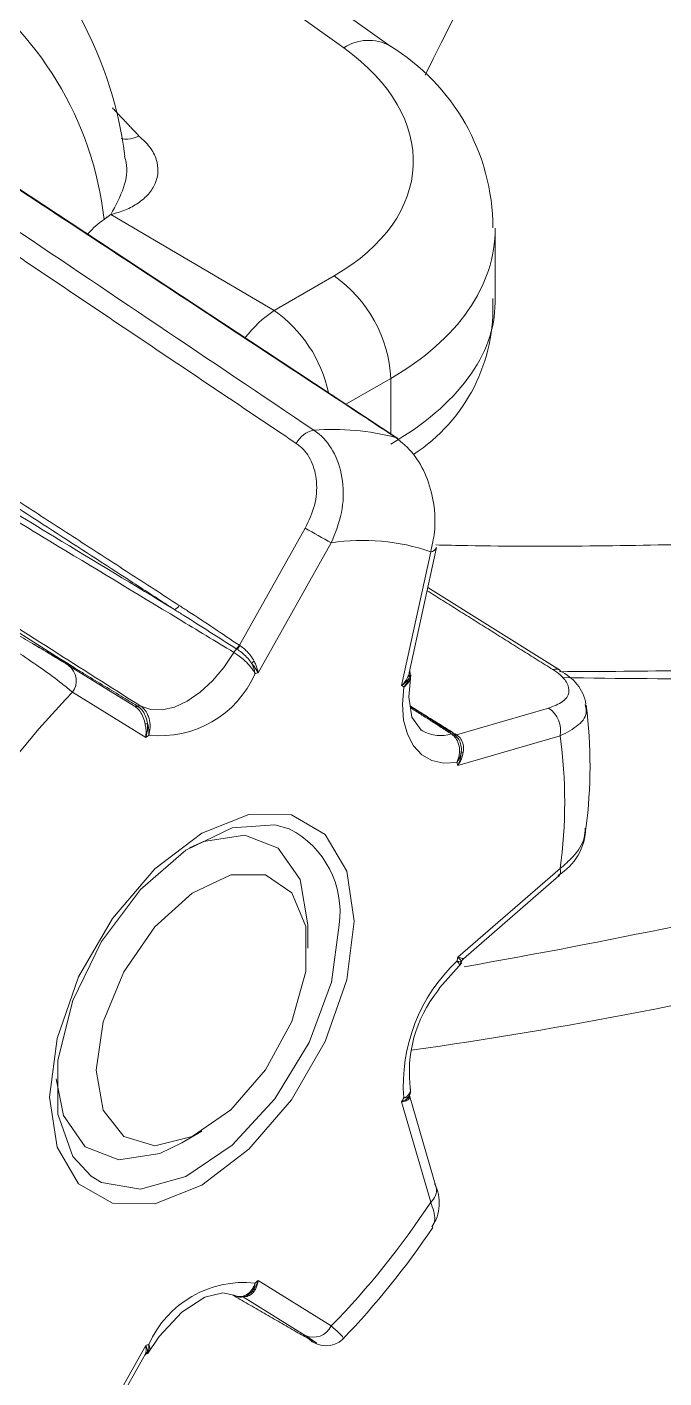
# Model space of a CAD drawing. Extents: x 11 to 120, y 2 to 94.
# Drawn here: x 95.009 to 95.456, y 10.875 to 11.823 of the extents above; entities that cross this region are included whole.
import ezdxf

# ---------------------------------------------------------------- set-up
doc = ezdxf.new("R2010")
doc.units = 0
doc.header["$MEASUREMENT"] = 0
doc.linetypes.add('SLD-Solid', pattern=[0])
doc.layers.add('OBJECT', color=7, linetype='CONTINUOUS')

msp = doc.modelspace()

# ---------------------------------------------------------------- linework, layer by layer
at = {"layer": 'OBJECT', "color": 7, "linetype": 'SLD-Solid', "lineweight": 15}
for p, q in [((95.23116, 11.80809), (94.99, 11.98068)), ((95.26349, 11.80947), (95.03149, 11.97551)), ((95.06758, 11.69113), (95.18223, 11.62385)), ((95.33737, 11.62948), (95.33737, 11.68107)), ((95.18223, 11.62385), (95.22431, 11.64814)), ((95.26415, 11.57624), (95.23268, 11.55808)), ((95.26415, 11.57624), (95.26415, 11.53736)), ((95.15787, 11.38903), (95.20416, 11.47111)), ((95.2224, 11.46089), (95.17102, 11.36979)), ((95.27178, 11.36078), (95.29217, 11.45465)), ((95.27715, 11.36979), (95.29622, 11.45759)), ((95.38327, 11.37127), (95.29015, 11.42964)), ((95.03807, 11.37492), (95.03781, 11.37508)), ((95.08437, 11.34629), (95.03807, 11.37492)), ((95.38331, 11.37133), (95.3831, 11.37145)), ((95.09217, 11.32426), (95.04079, 11.35604)), ((95.28953, 11.33882), (95.27776, 11.34639)), ((95.31028, 11.32622), (95.37494, 11.34494)), ((95.29486, 11.33539), (95.28953, 11.33882)), ((95.3066, 11.32783), (95.29486, 11.33539)), ((95.28565, 11.32937), (95.2864, 11.32891)), ((95.38298, 11.32545), (95.31121, 11.30468)), ((95.31121, 11.17032), (95.38298, 11.23241)), ((95.31508, 11.16913), (95.38219, 11.22719)), ((95.20584, 11.17667), (95.20584, 11.193)), ((95.29597, 11.00867), (95.27727, 11.07318)), ((95.29217, 10.99837), (95.27178, 11.0687)), ((95.11747, 11.03991), (95.13161, 11.04808)), ((95.17102, 10.94336), (95.2224, 10.91158)), ((95.20416, 10.90479), (95.16, 10.9321)), ((95.09352, 10.89196), (95.10121, 10.90354)), ((95.04079, 10.80673), (95.09217, 10.89783)), ((95.04325, 10.80549), (95.09178, 10.89154))]:
    msp.add_line(p, q, dxfattribs=at)
at = {"layer": 'OBJECT', "color": 7, "linetype": 'SLD-Solid', "lineweight": 15, "flags": 128}
for points in [[(95.26909, 11.53411), (95.17545, 11.59576), (94.94303, 11.74865)], [(95.26768, 11.53474), (95.26886, 11.53426), (95.26909, 11.53412)], [(95.08868, 11.3463), (95.09573, 11.34388), (95.10373, 11.34369), (95.11238, 11.34572), (95.12136, 11.34991), (95.13034, 11.35609), (95.13898, 11.36404), (95.14698, 11.37347), (95.15404, 11.38403)], [(95.04191, 11.37334), (95.0415, 11.37302), (95.04132, 11.37291)], [(95.28624, 11.32931), (95.28536, 11.32956), (95.27903, 11.33849), (95.27672, 11.35286), (95.27828, 11.36828)], [(95.27773, 11.36611), (95.278, 11.36697), (95.27761, 11.37089)], [(95.31052, 11.3067), (95.30133, 11.30629), (95.29302, 11.30816), (95.28585, 11.31227), (95.28004, 11.31848), (95.27577, 11.32661), (95.27318, 11.3364), (95.27233, 11.34755), (95.27325, 11.35972)], [(95.23852, 11.19554), (95.23328, 11.15436), (95.2181, 11.11117), (95.19444, 11.0702), (95.16463, 11.03546), (95.13159, 11.01034), (95.09855, 10.99731), (95.06875, 10.99764), (95.04509, 11.0113), (95.0299, 11.03695), (95.02467, 11.07208), (95.0299, 11.11326), (95.04509, 11.15645), (95.06875, 11.19742), (95.09855, 11.23216), (95.13159, 11.25728), (95.16463, 11.27031), (95.19444, 11.26998), (95.2181, 11.25632), (95.23328, 11.23067), (95.23852, 11.19554)], [(95.19293, 11.26023), (95.18287, 11.26311), (95.15289, 11.26099), (95.12028, 11.24528), (95.08855, 11.21769), (95.06115, 11.1812), (95.04105, 11.13977), (95.03042, 11.09789), (95.03042, 11.06009), (95.04105, 11.03048), (95.05396, 11.01659)], [(95.12279, 11.24694), (95.1328, 11.25135), (95.16165, 11.25588), (95.18516, 11.24667), (95.20051, 11.22483), (95.20584, 11.193)], [(95.05735, 11.09095), (95.06236, 11.12481), (95.07673, 11.1599), (95.0985, 11.19145), (95.12474, 11.21523), (95.15191, 11.228), (95.17634, 11.22806), (95.19472, 11.21539), (95.20458, 11.1917), (95.20458, 11.16019), (95.19472, 11.12512), (95.17634, 11.09122), (95.15191, 11.06308), (95.12474, 11.04448), (95.0985, 11.03796), (95.07673, 11.04437), (95.06236, 11.06287), (95.05735, 11.09095)], [(95.05396, 11.01659), (95.06115, 11.01226), (95.08855, 11.00741), (95.12028, 11.01644), (95.15289, 11.0384), (95.18287, 11.07088), (95.20695, 11.11038), (95.22252, 11.15261), (95.22791, 11.193)], [(95.29715, 11.14656), (95.29856, 11.14899), (95.31401, 11.16631)], [(95.31231, 11.16475), (95.31337, 11.16617), (95.31363, 11.16704)], [(95.31371, 11.16692), (95.31441, 11.16839), (95.31513, 11.1691)], [(95.11747, 11.03991), (95.1021, 11.0326), (95.07326, 11.02807), (95.04974, 11.03728), (95.03439, 11.05912), (95.02923, 11.08486)], [(95.27727, 11.07321), (95.2773, 11.07318), (95.27731, 11.07325)], [(95.10121, 10.90354), (95.10156, 10.90408), (95.11746, 10.92113), (95.13364, 10.93164), (95.14639, 10.93484), (95.15409, 10.93311)], [(95.09158, 10.89115), (95.09173, 10.89138), (95.09244, 10.89184)], [(95.09233, 10.89203), (95.09405, 10.8932), (95.09487, 10.89448)]]:
    msp.add_lwpolyline(points, dxfattribs=at)
at = {"layer": 'OBJECT', "color": 7, "linetype": 'SLD-Solid', "lineweight": 15}
for centre, radius, start, end in [((92.84364, 13.03699), 2.74469, 332.95575, 341.41178), ((94.80212, 11.69743), 0.27753, 7.20353, 53.33446), ((94.82652, 11.66127), 0.23789, 6.39419, 56.18089), ((95.24845, 11.7825), 0.03088, 60.8836, 124.05709), ((95.18605, 11.68124), 0.1498, 0.28022, 58.87325), ((95.17129, 11.57178), 0.09296, 2.75234, 55.22641), ((95.21351, 11.62563), 0.12235, 302.95881, 3.14414), ((95.23081, 11.55199), 0.08674, 124.06162, 142.44766), ((95.12799, 11.54636), 0.09458, 12.22739, 55.00645), ((95.21372, 11.52216), 0.01807, 101.25607, 151.98107), ((95.22404, 11.37067), 0.16977, 75.10368, 94.67729), ((95.62171, 12.1943), 0.83507, 239.99946, 241.43405), ((95.24464, 11.3164), 0.14619, 71.02876, 98.7522), ((95.29188, 11.45931), 0.00467, 273.58786, 338.33478), ((95.10974, 11.42031), 0.00683, 292.94164, 330.60501), ((95.16087, 11.37997), 0.00794, 126.80332, 149.2449), ((95.15121, 11.39314), 0.00782, 303.99093, 328.33423), ((95.15126, 11.39274), 0.00803, 307.08335, 330.48275), ((95.02965, 11.36408), 0.01373, 324.19867, 52.17531), ((95.17485, 11.36922), 0.01098, 127.20761, 139.44898), ((95.1023, 11.39828), 0.07269, 263.70208, 336.29254), ((95.22769, 11.19843), 0.18049, 108.30072, 109.02552), ((95.2796, 11.36795), 0.00291, 173.68551, 210.49388), ((95.37991, 11.36525), 0.00697, 62.78716, 106.16903), ((95.3701, 11.34208), 0.03156, 10.22813, 66.29671), ((95.45543, 10.95128), 0.57945, 135.69133, 146.71953), ((95.22009, 11.28723), 0.08989, 53.74643, 54.89998), ((95.085, 11.34834), 0.0021, 247.66411, 301.83573), ((95.08555, 11.34825), 0.0023, 242.89923, 298.19096), ((95.08773, 11.34416), 0.00234, 66.16053, 117.98488), ((95.36405, 11.32904), 0.01927, 349.25143, 55.58872), ((95.06465, 11.30488), 0.33934, 352.5054, 7.12324), ((95.09909, 11.30327), 0.03143, 100.3427, 103.51842), ((95.30226, 11.06926), 0.3304, 129.00017, 129.48451), ((95.29913, 11.35238), 0.02669, 241.51464, 286.63168), ((95.30734, 11.32492), 0.00196, 47.78743, 106.76386), ((95.30964, 11.3285), 0.00236, 240.61547, 285.65017), ((95.30998, 11.32785), 0.00199, 228.21928, 289.66336), ((95.04776, 11.27893), 0.33843, 352.09981, 7.90019), ((95.17073, 11.25767), 0.14814, 18.50243, 19.32924), ((95.3159, 11.31756), 0.00381, 233.39241, 255.54178), ((95.16296, 11.20192), 0.06557, 352.17871, 62.79388), ((95.36142, 11.26175), 0.03959, 300.46818, 359.06978), ((95.37858, 11.23043), 0.00482, 316.31041, 24.28376), ((95.39289, 11.08029), 0.11996, 133.36553, 184.22311), ((94.79953, 14.46029), 3.38937, 278.12489, 283.64229), ((94.94938, 11.25767), 0.37222, 345.98099, 346.42835), ((95.31843, 11.16557), 0.00502, 133.94369, 163.06896), ((95.36746, 11.08992), 0.09029, 141.14142, 188.20508), ((94.86594, 11.28721), 0.46093, 331.70223, 332.09016), ((95.28081, 11.07109), 0.00413, 154.28204, 186.22978), ((95.27325, 11.076), 0.00487, 325.35655, 23.60879), ((95.28573, 11.0066), 0.01045, 308.04903, 11.44333), ((95.2682, 10.9977), 0.03002, 326.1222, 27.0303), ((94.80775, 11.31634), 0.57945, 315.69133, 326.71953), ((94.82642, 11.29271), 0.56181, 315.98203, 326.25367), ((95.16088, 10.86934), 0.07269, 83.70208, 156.29254), ((94.96093, 11.19836), 0.3304, 309.00017, 309.48451), ((95.159, 10.94022), 0.00847, 236.56164, 309.82334), ((95.16788, 10.93297), 0.00271, 83.2104, 120.65072), ((95.20977, 10.91761), 0.014, 246.38588, 334.45671), ((95.03549, 11.06919), 0.18049, 288.30072, 289.02552), ((95.21866, 10.91528), 0.01766, 225.70974, 312.46341), ((95.09548, 10.88926), 0.00437, 117.76565, 148.89094)]:
    msp.add_arc(centre, radius, start, end, dxfattribs=at)
for centre, major_axis, ratio, start_param, end_param in [((95.08996, 11.73519), (0.18989, -0.01072), 0.611383, 5.532292, 7.050729), ((95.06801, 11.64195), (0.02998, 0.05198), 0.579229, 0.903132, 1.175473), ((95.08737, 11.68778), (0.24992, -0.01056), 0.603442, 5.523269, 6.312822), ((95.08737, 11.62277), (0.24994, 0.00962), 0.549881, 5.476626, 6.262024), ((93.69803, 12.81371), (3.50476, -0.83636), 0.337357, 5.29292, 5.370705), ((91.29303, 13.31904), (5.44687, -1.29982), 0.337357, 5.620083, 5.701952)]:
    msp.add_ellipse(centre, major_axis=major_axis, ratio=ratio, start_param=start_param, end_param=end_param, dxfattribs=at)
for points in [[(95.06883, 11.76603), (95.08744, 11.74625)], [(95.19777, 11.53065), (94.88239, 11.74256)], [(95.06758, 11.69113), (95.06293, 11.68777)], [(94.8347, 11.59885), (95.11569, 11.41696)], [(95.37797, 11.37195), (95.28965, 11.42731)], [(95.01221, 11.39054), (95.04191, 11.37334)], [(95.15611, 11.38633), (95.15559, 11.38665)], [(95.15787, 11.38903), (95.15825, 11.38878)], [(95.0845, 11.34621), (95.08437, 11.34628)], [(95.08611, 11.34655), (95.08663, 11.34623)], [(95.27775, 11.34648), (95.31028, 11.32622)], [(95.30677, 11.3268), (95.27793, 11.34532)], [(95.31028, 11.32622), (95.31064, 11.32598)], [(95.31495, 11.16919), (95.31495, 11.16929)], [(95.15276, 10.93341), (95.19777, 10.9075)]]:
    msp.add_open_spline(points, degree=1, dxfattribs=at)
for points, knots in [([(94.89189, 11.75389), (94.89786, 11.74989), (94.93095, 11.72765), (95.03707, 11.65633), (95.13719, 11.58898), (95.21019, 11.53988)], [0, 0, 0, 0, 0.056184, 0.311886, 1, 1, 1, 1]), ([(95.26768, 11.53474), (95.26073, 11.53932), (95.22595, 11.56221), (95.11715, 11.63381), (95.01529, 11.70079), (94.94126, 11.74948)], [0, 0, 0, 0, 0.063926, 0.319628, 1, 1, 1, 1]), ([(95.08744, 11.74625), (95.09019, 11.74373), (95.0957, 11.73866), (95.09998, 11.73004), (95.10133, 11.72132), (95.09933, 11.71302), (95.09457, 11.70544), (95.08732, 11.69918), (95.07831, 11.69415), (95.07114, 11.69214), (95.06758, 11.69113)], [0, 0, 0, 0, 0.134538, 0.269902, 0.400283, 0.530277, 0.653313, 0.775196, 0.888139, 1, 1, 1, 1]), ([(95.07486, 11.7445), (95.0764, 11.74419), (95.08013, 11.74343), (95.08474, 11.74521), (95.08744, 11.74625)], [0, 0, 0, 0, 0.412702, 1, 1, 1, 1]), ([(95.06758, 11.69113), (95.07102, 11.6974), (95.07751, 11.70924), (95.07981, 11.72395), (95.07764, 11.73067), (95.07716, 11.73216)], [0, 0, 0, 0, 0.467178, 0.882115, 1, 1, 1, 1]), ([(95.1124, 11.41403), (95.11012, 11.41551), (95.09868, 11.42292), (95.05065, 11.45402), (94.95925, 11.51317), (94.87697, 11.56635), (94.8313, 11.59587)], [0, 0, 0, 0, 0.024416, 0.122079, 0.512732, 1, 1, 1, 1]), ([(95.15404, 11.38403), (95.14105, 11.39189), (95.09802, 11.41792), (95.01309, 11.46923), (94.94104, 11.51261), (94.8991, 11.53786)], [0, 0, 0, 0, 0.153014, 0.506934, 1, 1, 1, 1]), ([(94.90235, 11.54114), (94.94427, 11.51581), (95.01434, 11.47347), (95.08429, 11.43107), (95.1124, 11.41403)], [0, 0, 0, 0, 0.598184, 1, 1, 1, 1]), ([(95.21019, 11.53988), (95.21147, 11.53896), (95.21726, 11.53476), (95.22572, 11.52363), (95.23137, 11.50432), (95.23082, 11.48195), (95.2252, 11.46788), (95.2224, 11.46089)], [0, 0, 0, 0, 0.06206, 0.280895, 0.514816, 0.758819, 1, 1, 1, 1]), ([(95.29217, 11.45465), (95.29319, 11.45919), (95.29565, 11.47013), (95.29496, 11.48868), (95.2897, 11.50775), (95.28051, 11.52425), (95.27197, 11.53124), (95.26768, 11.53474)], [0, 0, 0, 0, 0.156463, 0.377207, 0.586936, 0.792743, 1, 1, 1, 1]), ([(95.20416, 11.47111), (95.20663, 11.47639), (95.21155, 11.48696), (95.21285, 11.50382), (95.20919, 11.51839), (95.20305, 11.5268), (95.19872, 11.52995), (95.19777, 11.53065)], [0, 0, 0, 0, 0.244965, 0.490375, 0.723034, 0.938923, 1, 1, 1, 1]), ([(95.04191, 11.37334), (95.01449, 11.39077), (94.95776, 11.42684), (94.88958, 11.47027), (94.84883, 11.49627), (94.83733, 11.5036)], [0, 0, 0, 0, 0.401816, 0.831187, 1, 1, 1, 1]), ([(94.84059, 11.50408), (94.85208, 11.49676), (94.8928, 11.4708), (94.97545, 11.41819), (95.04671, 11.37294), (95.08868, 11.3463)], [0, 0, 0, 0, 0.139147, 0.493066, 1, 1, 1, 1]), ([(95.48918, 11.46008), (95.43229, 11.459), (95.36804, 11.45778), (95.3031, 11.45925), (95.29566, 11.45942)], [0, 0, 0, 0, 0.885383, 1, 1, 1, 1]), ([(95.15559, 11.38665), (95.14338, 11.39445), (95.12901, 11.40361), (95.11457, 11.41267), (95.1124, 11.41403)], [0, 0, 0, 0, 0.849802, 1, 1, 1, 1]), ([(95.11569, 11.41696), (95.11781, 11.41559), (95.13196, 11.40641), (95.14597, 11.39702), (95.15787, 11.38903)], [0, 0, 0, 0, 0.150177, 1, 1, 1, 1]), ([(95.04079, 11.35604), (95.03842, 11.35802), (95.0327, 11.3628), (95.01999, 11.37217), (95.00409, 11.38306), (94.98746, 11.39381), (94.97755, 11.39974), (94.97258, 11.40271)], [0, 0, 0, 0, 0.156463, 0.377207, 0.586936, 0.792743, 1, 1, 1, 1]), ([(94.9839, 11.40718), (94.98767, 11.40499), (94.9952, 11.40061), (95.00812, 11.39299), (95.02068, 11.38549), (95.03096, 11.37929), (95.0358, 11.37632), (95.03781, 11.37508)], [0, 0, 0, 0, 0.204174, 0.408136, 0.617898, 0.840881, 1, 1, 1, 1]), ([(95.16886, 11.36905), (95.16884, 11.36909), (95.16882, 11.36913), (95.16879, 11.36919), (95.16875, 11.36929), (95.16863, 11.36953), (95.16837, 11.37005), (95.16773, 11.37119), (95.16612, 11.37356), (95.16351, 11.37652), (95.16016, 11.37964), (95.15707, 11.38211), (95.15498, 11.38343), (95.15404, 11.38403)], [0, 0, 0, 0, 0.007067, 0.008531, 0.013729, 0.028139, 0.057805, 0.119651, 0.255243, 0.503841, 0.641027, 0.838394, 1, 1, 1, 1]), ([(95.1665, 11.37636), (95.16634, 11.3766), (95.1653, 11.37811), (95.16304, 11.38078), (95.15952, 11.38406), (95.15724, 11.38558), (95.15611, 11.38633)], [0, 0, 0, 0, 0.061214, 0.387729, 0.695884, 1, 1, 1, 1]), ([(95.15825, 11.38878), (95.1594, 11.38799), (95.1617, 11.3864), (95.16511, 11.38283), (95.16717, 11.37991), (95.16806, 11.37824), (95.16821, 11.37797)], [0, 0, 0, 0, 0.3024, 0.609801, 0.937989, 1, 1, 1, 1]), ([(95.04191, 11.37334), (95.04411, 11.37201), (95.05509, 11.36535), (95.06981, 11.35643), (95.08238, 11.34881), (95.08611, 11.34655)], [0, 0, 0, 0, 0.149392, 0.746961, 1, 1, 1, 1]), ([(95.1665, 11.37636), (95.16688, 11.37557), (95.1677, 11.37387), (95.16836, 11.37178), (95.16867, 11.37034), (95.16878, 11.36968), (95.16882, 11.36937), (95.16884, 11.36923), (95.16885, 11.36915), (95.16885, 11.3691), (95.16886, 11.36905)], [0, 0, 0, 0, 0.315172, 0.674072, 0.841266, 0.92242, 0.962073, 0.977142, 0.981068, 1, 1, 1, 1]), ([(95.17102, 11.36979), (95.171, 11.36982), (95.17031, 11.37118), (95.16895, 11.37335), (95.16708, 11.37565), (95.1665, 11.37636)], [0, 0, 0, 0, 0.018348, 0.69417, 1, 1, 1, 1]), ([(95.16821, 11.37797), (95.16863, 11.3771), (95.16997, 11.37431), (95.17073, 11.37157), (95.17101, 11.36983), (95.17102, 11.36979)], [0, 0, 0, 0, 0.306093, 0.981681, 1, 1, 1, 1]), ([(95.27178, 11.36078), (95.27182, 11.36082), (95.27338, 11.3624), (95.27533, 11.36489), (95.27638, 11.36747), (95.27671, 11.36827)], [0, 0, 0, 0, 0.018319, 0.693907, 1, 1, 1, 1]), ([(95.2771, 11.36647), (95.27673, 11.36584), (95.27556, 11.36382), (95.27348, 11.36195), (95.27183, 11.36081), (95.27178, 11.36078)], [0, 0, 0, 0, 0.30583, 0.981652, 1, 1, 1, 1]), ([(95.27325, 11.35972), (95.27329, 11.35976), (95.27333, 11.35981), (95.2734, 11.35988), (95.27351, 11.36001), (95.27376, 11.36029), (95.27427, 11.3609), (95.27526, 11.36222), (95.27638, 11.36415), (95.27687, 11.36573), (95.2771, 11.36647)], [0, 0, 0, 0, 0.018932, 0.022858, 0.037927, 0.07758, 0.158734, 0.325928, 0.684828, 1, 1, 1, 1]), ([(95.27771, 11.36612), (95.27746, 11.36511), (95.27704, 11.36342), (95.27541, 11.36156), (95.27434, 11.36057), (95.27379, 11.36013), (95.27353, 11.35992), (95.27341, 11.35984), (95.27334, 11.35978), (95.27329, 11.35975), (95.27325, 11.35972)], [0, 0, 0, 0, 0.442185, 0.738512, 0.873672, 0.938505, 0.969996, 0.981356, 0.984556, 1, 1, 1, 1]), ([(95.27671, 11.36827), (95.27681, 11.36852), (95.277, 11.36904), (95.27703, 11.36955), (95.27704, 11.36981)], [0, 0, 0, 0, 0.473421, 1, 1, 1, 1]), ([(95.27742, 11.37099), (95.27748, 11.37084), (95.27799, 11.36967), (95.27763, 11.36807), (95.27717, 11.36669), (95.2771, 11.36647)], [0, 0, 0, 0, 0.110104, 0.858891, 1, 1, 1, 1]), ([(95.37494, 11.34494), (95.37853, 11.34631), (95.38572, 11.34907), (95.38999, 11.35567), (95.38844, 11.36299), (95.38311, 11.36857), (95.3789, 11.37134), (95.37797, 11.37195)], [0, 0, 0, 0, 0.244965, 0.490375, 0.723034, 0.938923, 1, 1, 1, 1]), ([(95.47693, 11.3715), (95.47547, 11.37147), (95.4441, 11.37084), (95.41262, 11.37067), (95.3826, 11.37051)], [0, 0, 0, 0, 0.046641, 1, 1, 1, 1]), ([(95.09174, 11.33383), (95.09167, 11.33414), (95.09123, 11.33608), (95.09007, 11.33952), (95.08767, 11.34367), (95.08555, 11.34536), (95.0845, 11.34621)], [0, 0, 0, 0, 0.062329, 0.390489, 0.697879, 1, 1, 1, 1]), ([(95.08663, 11.34623), (95.08766, 11.34541), (95.08972, 11.34377), (95.092, 11.33978), (95.09305, 11.33641), (95.09339, 11.33449), (95.09344, 11.33419)], [0, 0, 0, 0, 0.303836, 0.61198, 0.938473, 1, 1, 1, 1]), ([(95.08868, 11.3463), (95.08953, 11.34565), (95.09142, 11.3442), (95.09335, 11.34107), (95.09486, 11.33688), (95.09535, 11.33271), (95.09505, 11.32923), (95.09472, 11.32753), (95.09453, 11.32675), (95.09443, 11.32639), (95.09439, 11.32624), (95.09436, 11.32614), (95.09435, 11.32608), (95.09433, 11.32603)], [0, 0, 0, 0, 0.161606, 0.358973, 0.496159, 0.744757, 0.880349, 0.942195, 0.971861, 0.986271, 0.991469, 0.992933, 1, 1, 1, 1]), ([(95.40046, 11.34739), (95.4009, 11.34595), (95.40245, 11.34081), (95.3969, 11.33267), (95.3876, 11.32784), (95.38298, 11.32545)], [0, 0, 0, 0, 0.164919, 0.584887, 1, 1, 1, 1]), ([(95.09217, 11.32426), (95.09217, 11.32432), (95.09245, 11.32638), (95.09251, 11.3296), (95.09192, 11.33282), (95.09174, 11.33383)], [0, 0, 0, 0, 0.018319, 0.693907, 1, 1, 1, 1]), ([(95.09344, 11.33419), (95.09347, 11.33315), (95.09354, 11.32982), (95.09287, 11.32647), (95.09219, 11.32432), (95.09217, 11.32426)], [0, 0, 0, 0, 0.30583, 0.981652, 1, 1, 1, 1]), ([(95.09433, 11.32603), (95.09433, 11.32608), (95.09434, 11.32614), (95.09435, 11.32623), (95.09436, 11.32638), (95.09438, 11.32673), (95.09442, 11.32747), (95.0944, 11.32908), (95.09416, 11.33142), (95.09367, 11.33331), (95.09344, 11.33419)], [0, 0, 0, 0, 0.018932, 0.022858, 0.037927, 0.07758, 0.158734, 0.325928, 0.684828, 1, 1, 1, 1]), ([(95.31052, 11.3067), (95.31054, 11.30675), (95.31057, 11.30681), (95.31061, 11.30691), (95.31068, 11.30706), (95.31084, 11.30741), (95.31116, 11.30817), (95.31176, 11.30986), (95.31254, 11.31329), (95.31246, 11.31743), (95.31126, 11.32158), (95.30948, 11.3247), (95.30761, 11.32615), (95.30677, 11.3268)], [0, 0, 0, 0, 0.007067, 0.008531, 0.013729, 0.028139, 0.057805, 0.119651, 0.255243, 0.503841, 0.641027, 0.838394, 1, 1, 1, 1]), ([(95.31363, 11.3145), (95.31365, 11.3148), (95.31377, 11.31667), (95.31336, 11.31998), (95.31162, 11.32393), (95.30964, 11.32556), (95.30865, 11.32637)], [0, 0, 0, 0, 0.061214, 0.387729, 0.695884, 1, 1, 1, 1]), ([(95.31064, 11.32598), (95.31163, 11.32515), (95.31361, 11.32346), (95.31513, 11.31939), (95.31528, 11.31604), (95.31499, 11.31417), (95.31495, 11.31387)], [0, 0, 0, 0, 0.3024, 0.609801, 0.937989, 1, 1, 1, 1]), ([(95.31363, 11.3145), (95.31347, 11.31365), (95.31315, 11.31184), (95.31224, 11.30961), (95.3114, 11.30807), (95.31096, 11.30736), (95.31074, 11.30703), (95.31065, 11.30689), (95.31059, 11.3068), (95.31055, 11.30675), (95.31052, 11.3067)], [0, 0, 0, 0, 0.315172, 0.674072, 0.841266, 0.92242, 0.962073, 0.977142, 0.981068, 1, 1, 1, 1]), ([(95.31121, 11.30468), (95.31124, 11.30474), (95.3122, 11.30686), (95.31327, 11.31017), (95.31354, 11.31347), (95.31363, 11.3145)], [0, 0, 0, 0, 0.018348, 0.69417, 1, 1, 1, 1]), ([(95.31495, 11.31387), (95.31473, 11.3129), (95.31406, 11.30979), (95.31253, 11.3067), (95.31124, 11.30473), (95.31121, 11.30468)], [0, 0, 0, 0, 0.306093, 0.981681, 1, 1, 1, 1]), ([(95.38298, 11.23241), (95.38611, 11.2351), (95.39365, 11.24158), (95.40015, 11.25157), (95.40051, 11.25842), (95.40062, 11.26067)], [0, 0, 0, 0, 0.32278, 0.778172, 1, 1, 1, 1]), ([(95.31052, 11.1675), (95.31055, 11.16749), (95.31059, 11.16748), (95.31065, 11.16746), (95.31074, 11.16744), (95.31096, 11.16738), (95.3114, 11.16726), (95.31224, 11.16707), (95.31315, 11.16693), (95.31347, 11.167), (95.31363, 11.16703)], [0, 0, 0, 0, 0.018932, 0.022858, 0.037927, 0.07758, 0.158734, 0.325928, 0.684828, 1, 1, 1, 1]), ([(95.31216, 11.16481), (95.31229, 11.16499), (95.31252, 11.16529), (95.31175, 11.16626), (95.31116, 11.16688), (95.31084, 11.16719), (95.31068, 11.16734), (95.31061, 11.16741), (95.31057, 11.16745), (95.31054, 11.16748), (95.31052, 11.1675)], [0, 0, 0, 0, 0.447868, 0.741176, 0.874959, 0.939131, 0.970301, 0.981546, 0.984714, 1, 1, 1, 1]), ([(95.31121, 11.17032), (95.31124, 11.17031), (95.31253, 11.16983), (95.31406, 11.16931), (95.31473, 11.16922), (95.31495, 11.16919)], [0, 0, 0, 0, 0.018319, 0.693907, 1, 1, 1, 1]), ([(95.31363, 11.16703), (95.31354, 11.16726), (95.31327, 11.16801), (95.3122, 11.16929), (95.31124, 11.17029), (95.31121, 11.17032)], [0, 0, 0, 0, 0.30583, 0.981652, 1, 1, 1, 1]), ([(95.27178, 11.0687), (95.27183, 11.06872), (95.27348, 11.0695), (95.27556, 11.07083), (95.27673, 11.0724), (95.2771, 11.07288)], [0, 0, 0, 0, 0.018348, 0.69417, 1, 1, 1, 1]), ([(95.27671, 11.07065), (95.27638, 11.07037), (95.27533, 11.06949), (95.27338, 11.06894), (95.27182, 11.06871), (95.27178, 11.0687)], [0, 0, 0, 0, 0.306093, 0.981681, 1, 1, 1, 1]), ([(95.27325, 11.07146), (95.27329, 11.07147), (95.27334, 11.07149), (95.27341, 11.07153), (95.27353, 11.07158), (95.27379, 11.0717), (95.27434, 11.07197), (95.27542, 11.0726), (95.27714, 11.07403), (95.27819, 11.07611), (95.27788, 11.07773), (95.27777, 11.0783)], [0, 0, 0, 0, 0.011024, 0.013308, 0.021418, 0.043896, 0.090175, 0.186655, 0.398179, 0.78599, 1, 1, 1, 1]), ([(95.2771, 11.07288), (95.27687, 11.07265), (95.27638, 11.07216), (95.27526, 11.07176), (95.27427, 11.07157), (95.27376, 11.0715), (95.27351, 11.07148), (95.2734, 11.07147), (95.27333, 11.07146), (95.27329, 11.07146), (95.27325, 11.07146)], [0, 0, 0, 0, 0.315172, 0.674072, 0.841266, 0.92242, 0.962073, 0.977142, 0.981068, 1, 1, 1, 1]), ([(95.27713, 11.07313), (95.27723, 11.07295), (95.27771, 11.07211), (95.27727, 11.0713), (95.27681, 11.07075), (95.27671, 11.07065)], [0, 0, 0, 0, 0.174192, 0.837168, 1, 1, 1, 1]), ([(95.29292, 10.98105), (95.29395, 10.98259), (95.2964, 10.98631), (95.29373, 10.99393), (95.29217, 10.99837)], [0, 0, 0, 0, 0.417329, 1, 1, 1, 1]), ([(95.15404, 10.93314), (95.15498, 10.93276), (95.15707, 10.9319), (95.16016, 10.93214), (95.16351, 10.93352), (95.16612, 10.93591), (95.16773, 10.93862), (95.16837, 10.94015), (95.16863, 10.94088), (95.16875, 10.94123), (95.16879, 10.94138), (95.16882, 10.94148), (95.16884, 10.94154), (95.16886, 10.94159)], [0, 0, 0, 0, 0.161606, 0.358973, 0.496159, 0.744757, 0.880349, 0.942195, 0.971861, 0.986271, 0.991469, 0.992933, 1, 1, 1, 1]), ([(95.1665, 10.9353), (95.16708, 10.93599), (95.16895, 10.93821), (95.17031, 10.94115), (95.171, 10.9433), (95.17102, 10.94336)], [0, 0, 0, 0, 0.30583, 0.981652, 1, 1, 1, 1]), ([(95.16886, 10.94159), (95.16885, 10.94154), (95.16885, 10.94148), (95.16884, 10.94139), (95.16882, 10.94124), (95.16878, 10.94091), (95.16867, 10.9402), (95.16836, 10.93878), (95.1677, 10.93697), (95.16688, 10.93583), (95.1665, 10.9353)], [0, 0, 0, 0, 0.018932, 0.022858, 0.037927, 0.07758, 0.158734, 0.325928, 0.684828, 1, 1, 1, 1]), ([(95.17102, 10.94336), (95.17101, 10.9433), (95.17073, 10.94125), (95.16997, 10.93843), (95.16863, 10.93632), (95.16821, 10.93566)], [0, 0, 0, 0, 0.018319, 0.693907, 1, 1, 1, 1]), ([(95.16821, 10.93566), (95.16806, 10.93547), (95.16717, 10.9343), (95.1651, 10.93281), (95.16267, 10.93196), (95.16137, 10.93235), (95.16122, 10.93239)], [0, 0, 0, 0, 0.084644, 0.530293, 0.947736, 1, 1, 1, 1]), ([(95.16441, 10.93374), (95.16497, 10.93404), (95.16573, 10.93445), (95.16634, 10.93512), (95.1665, 10.9353)], [0, 0, 0, 0, 0.730766, 1, 1, 1, 1]), ([(95.2224, 10.91158), (95.22428, 10.90989), (95.2288, 10.90581), (95.23158, 10.90262), (95.23041, 10.90257), (95.23017, 10.90256)], [0, 0, 0, 0, 0.360448, 0.868984, 1, 1, 1, 1]), ([(95.09344, 10.89313), (95.09367, 10.89357), (95.09416, 10.89451), (95.0944, 10.89608), (95.09442, 10.89734), (95.09438, 10.89796), (95.09436, 10.89826), (95.09435, 10.89839), (95.09434, 10.89847), (95.09433, 10.89852), (95.09433, 10.89857)], [0, 0, 0, 0, 0.315172, 0.674072, 0.841266, 0.92242, 0.962073, 0.977142, 0.981068, 1, 1, 1, 1]), ([(95.09433, 10.89857), (95.09435, 10.89853), (95.09436, 10.89849), (95.09439, 10.89843), (95.09443, 10.89833), (95.09453, 10.8981), (95.09472, 10.89763), (95.09504, 10.89668), (95.09536, 10.8953), (95.09495, 10.89476), (95.09473, 10.89447)], [0, 0, 0, 0, 0.01692, 0.020426, 0.032872, 0.067373, 0.138402, 0.28648, 0.61113, 1, 1, 1, 1]), ([(95.19777, 10.9075), (95.20112, 10.90557), (95.2046, 10.90357), (95.20626, 10.90267), (95.20633, 10.90263)], [0, 0, 0, 0, 0.961591, 1, 1, 1, 1]), ([(95.20633, 10.90263), (95.20814, 10.90163), (95.21189, 10.89956), (95.2126, 10.89939), (95.20989, 10.90122), (95.20585, 10.90374), (95.20416, 10.90479)], [0, 0, 0, 0, 0.248589, 0.514896, 0.797988, 1, 1, 1, 1]), ([(95.09174, 10.89152), (95.09192, 10.89204), (95.09251, 10.89371), (95.09245, 10.89605), (95.09217, 10.89779), (95.09217, 10.89783)], [0, 0, 0, 0, 0.306093, 0.981681, 1, 1, 1, 1]), ([(95.09217, 10.89783), (95.09219, 10.8978), (95.09287, 10.89645), (95.09354, 10.89467), (95.09347, 10.89349), (95.09344, 10.89313)], [0, 0, 0, 0, 0.018348, 0.69417, 1, 1, 1, 1]), ([(95.09344, 10.89313), (95.09339, 10.89301), (95.09316, 10.89248), (95.09268, 10.89225), (95.0923, 10.89207)], [0, 0, 0, 0, 0.218012, 1, 1, 1, 1])]:
    msp.add_open_spline(points, degree=3, knots=knots, dxfattribs=at)

doc.saveas('drawing.dxf')
